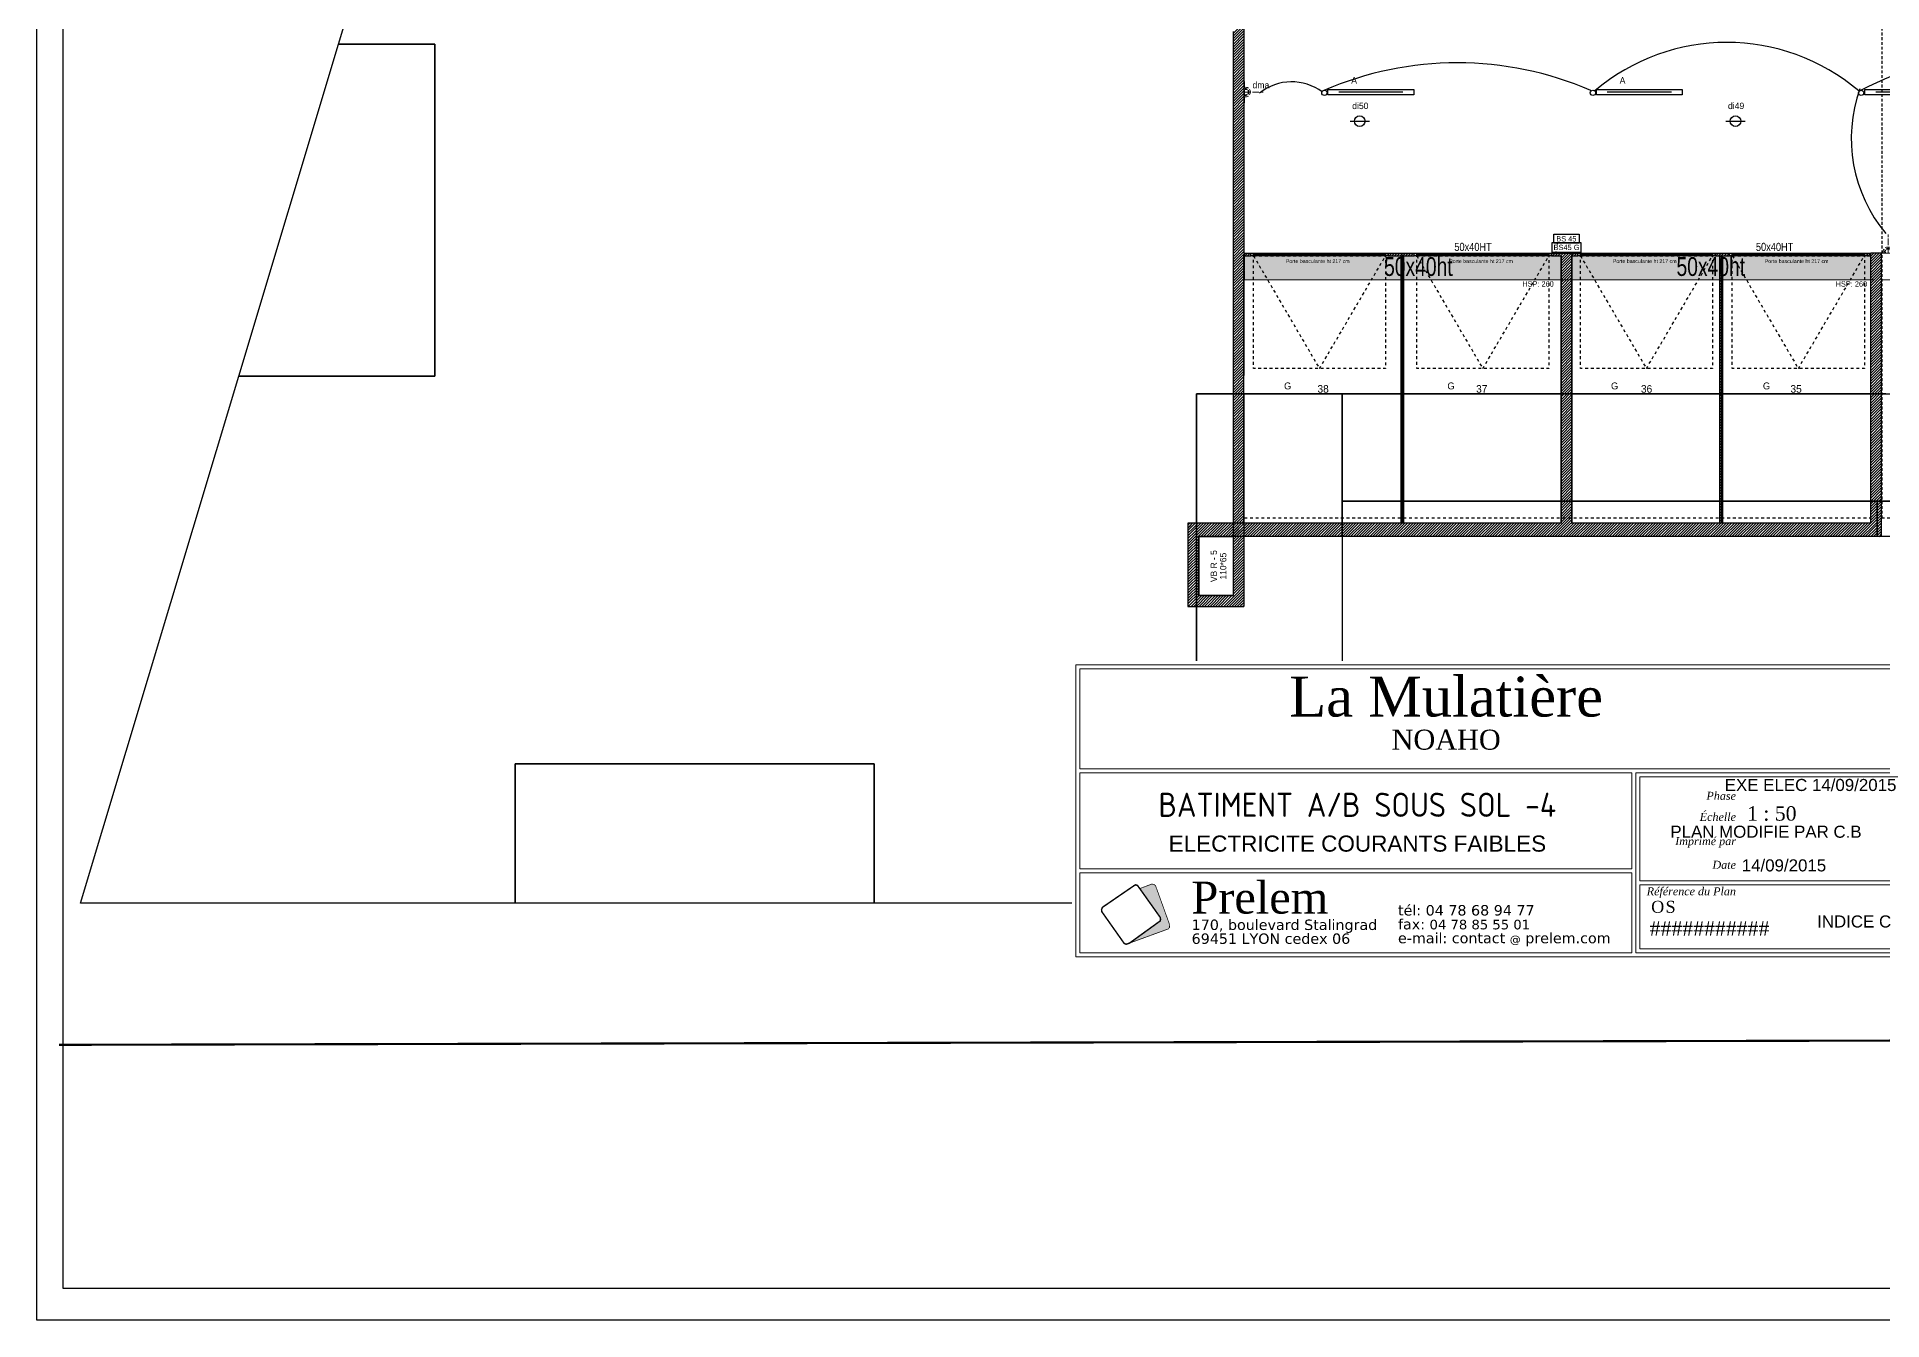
# Model space of a CAD drawing. Header units: centimetres. Extents: x -58072 to 12532, y -30603 to 6224.
# Drawn here: x 2772 to 6209, y 1792 to 4182 of the extents above; entities that cross this region are included whole.
import ezdxf
from ezdxf.enums import TextEntityAlignment as Align

# ---------------------------------------------------------------- set-up
doc = ezdxf.new("R2010")
doc.units = ezdxf.units.CM
for name, pattern in [('ACAD_ISO02W100', [15, 12, -3]), ('Style de ligne -1', [0.41664, 0.20828, -0.20836]), ('Style de ligne -11', [0.347222, 0.20828, -0.138942]), ('VW-01', [0.41656, 0.20828, -0.20828])]:
    doc.linetypes.add(name, pattern=pattern)
for name, color, linetype in [('01_poch_BN', 9, 'Continuous'), ('01_texte', 252, 'Continuous'), ('B GÈnÈral_Hatch', 252, 'Continuous'), ('B Général', 252, 'Continuous'), ('C ANNOTATIONS-prestations', 252, 'Continuous'), ('C ANNOTATIONS-texte', 252, 'Continuous')]:
    doc.layers.add(name, color=color, linetype=linetype)
for name, color, linetype, lineweight in [('01_poutres', 252, 'Continuous', 20), ('01_texte_repere', 252, 'Continuous', 20), ('B BATI-structure', 252, 'VW-01', 18), ('prlm-ELEC-BT', 1, 'Continuous', 25), ('prlm-ELEC-CFO', 1, 'Continuous', 25), ('prlm-ELEC-SSI', 6, 'Continuous', 25), ('prlm-GAZ', 2, 'Continuous', 25), ('prlm-ZCARTOUCHE', 181, 'Continuous', 13)]:
    doc.layers.add(name, color=color, linetype=linetype, lineweight=lineweight)
doc.layers.add('prlm-ZEROPLOT', color=254, linetype='Continuous', plot=False)
doc.styles.add('Arial', font='arial.ttf', dxfattribs={"height": 12})
doc.styles.add('ARIAL NA', font='ARIALN.TTF')
doc.styles.add('CEDREP', font='GILC____.TTF')
doc.styles.add('Eurostile', font='Eurosti.TTF')
doc.styles.add('prlm-elec-cfo', font='comic.ttf', dxfattribs={"height": 12})
doc.styles.add('prlm-elec-ssi', font='comic.ttf', dxfattribs={"height": 12})
doc.styles.add('prlm-georgia', font='georgia.ttf', dxfattribs={"height": 1.8})
doc.styles.add('prlm-verdana', font='verdana.ttf', dxfattribs={"height": 0.9})
doc.styles.get("Standard").update_dxf_attribs({"font": 'isocp.shx', "height": 12})
pattern_1 = [(45, (0, 0), (2.4253472, -2.6458333), [])]

# ---------------------------------------------------------------- blocks, each defined once
blk = doc.blocks.new('A 60.Parking Spaces (2D)')
at = {"layer": 'B Général', "linetype": 'Continuous'}
for p, q in [((0, 0), (0, 500)), ((278.5, 0), (278.5, 500)), ((557, 0), (557, 500)), ((0, 0), (557, 0))]:
    blk.add_line(p, q, dxfattribs=at)
at = {"layer": 'B Général', "extrusion": (0, 0, -1), "char_height": 14.118, "attachment_point": 5, "text_direction": (-1, 0, 0), "line_spacing_factor": 0.894142, "style": 'Eurostile'}
for s, insert in [('35', (139.25, 250)), ('36', (417.75, 250))]:
    blk.add_mtext(s, dxfattribs=dict(at, insert=insert))
blk = doc.blocks.new('A 60.Parking Spaces (2D)-1')
at = {"layer": 'B Général', "linetype": 'Continuous'}
for p, q in [((0, 0), (0, 500)), ((295.5, 0), (295.5, 500)), ((591, 0), (591, 500)), ((0, 0), (591, 0))]:
    blk.add_line(p, q, dxfattribs=at)
at = {"layer": 'B Général', "extrusion": (0, 0, -1), "char_height": 14.118, "attachment_point": 5, "text_direction": (-1, 0, 0), "line_spacing_factor": 0.894142, "style": 'Eurostile'}
for s, insert in [('37', (147.75, 250)), ('38', (443.25, 250))]:
    blk.add_mtext(s, dxfattribs=dict(at, insert=insert))
blk = doc.blocks.new('A 60.Porte basculante ht200cm')
at = {"layer": 'B Général', "linetype": 'Style de ligne -1', "ltscale": 25.4}
for p, q in [((-123, -2.5), (0, -212.5)), ((0, -212.5), (123, -2.5))]:
    blk.add_line(p, q, dxfattribs=at)
at = {"layer": 'B Général', "linetype": 'Continuous', "flags": 128}
for points in [[(-128, 2.5), (128, 2.5), (128, -2.5), (-128, -2.5)], [(-123, 2.5), (123, 2.5), (123, -0.5), (-123, -0.5)]]:
    blk.add_lwpolyline(points, close=True, dxfattribs=at)
at = {"layer": 'B Général', "flags": 128}
for points in [[(-128, 2.5), (-123, 2.5), (-123, -2.5), (-128, -2.5)], [(123, 2.5), (128, 2.5), (128, -2.5), (123, -2.5)]]:
    blk.add_lwpolyline(points, close=True, dxfattribs=at)
at = {"layer": 'B Général', "linetype": 'Style de ligne -1', "ltscale": 25.4, "flags": 128}
blk.add_lwpolyline([(-123, -2.5), (123, -2.5), (123, -212.5), (-123, -212.5)], close=True, dxfattribs=at)
at = {"layer": 'B Général', "insert": (-66, -238.4), "char_height": 12.9, "attachment_point": 1, "line_spacing_factor": 0.894142, "style": 'Eurostile'}
blk.add_mtext('G', dxfattribs=at)
at = {"layer": 'C ANNOTATIONS-prestations', "insert": (-62.6, -9), "char_height": 7.059, "attachment_point": 1, "line_spacing_factor": 0.894142, "style": 'Eurostile'}
blk.add_mtext('Porte basculante ht 217 cm', dxfattribs=at)
blk = doc.blocks.new('A 60.Groupe-2-1')
at = {"layer": 'B GÈnÈral_Hatch', "linetype": 'Continuous'}
blk.add_hatch(color=250, dxfattribs=at).paths.add_polyline_path([(6553.1, 4166), (6551.9, 4160.9), (6550.4, 4165.9)])
at = {"layer": 'B Général', "linetype": 'Continuous', "flags": 128}
blk.add_lwpolyline([(6553.1, 4166), (6551.9, 4160.9), (6550.4, 4165.9)], close=True, dxfattribs=at)
at = {"layer": 'B Général', "linetype": 'VW-01', "ltscale": 25.4}
for points, knots in [([(5938.1, 5376.8), (6020, 5380.3), (6101.9, 5383.9), (6108, 5383.4), (6114.2, 5382.9), (6558.3, 5347.1), (6619.9, 4914.9), (6620.6, 4910), (6621.3, 4905), (6636.6, 4535), (6651.9, 4165.1)], [0, 0, 0, 1, 1, 2, 2, 3, 3, 4, 4, 5, 5, 5]), ([(5942.5, 5276.9), (6021.2, 5280.3), (6100, 5283.7), (6103.1, 5283.4), (6106.2, 5283.2), (6470.6, 5253.9), (6520.9, 4900.8), (6521.2, 4898.3), (6521.6, 4895.8), (6536.8, 4528.4), (6551.9, 4160.9)], [0, 0, 0, 1, 1, 2, 2, 3, 3, 4, 4, 5, 5, 5]), ([(5946.8, 5177), (6022.5, 5180.2), (6098.1, 5183.5), (6382.8, 5160.6), (6421.9, 4886.7), (6437, 4521.8), (6452, 4156.8)], [0, 0, 0, 1, 1, 2, 2, 3, 3, 3])]:
    blk.add_open_spline(points, degree=2, knots=knots, dxfattribs=at)
blk = doc.blocks.new('A 60.Groupe-6-1')
at = {"layer": 'B Général', "linetype": 'Style de ligne -11', "ltscale": 25.4}
blk.add_line((-1456.9, -1173.9), (-1456.9, 946.1), dxfattribs=at)
at = {"layer": 'B Général', "linetype": 'Style de ligne -11', "ltscale": 25.4, "flags": 128}
for points in [[(-1416.9, 876.8), (-1492.9, 1008.4), (-1532.9, 968.4)], [(-1496.9, 876.8), (-1420.9, 1008.4), (-1380.9, 968.4)]]:
    blk.add_lwpolyline(points, dxfattribs=at)
at = {"layer": 'B Général', "insert": (-1482.8, 1083.5), "char_height": 30.3, "attachment_point": 1, "line_spacing_factor": 0.959385, "style": 'Arial'}
blk.add_mtext('JD', dxfattribs=at)
blk = doc.blocks.new('B 60.Groupe-43-1')
at = {"layer": 'B Général', "linetype": 'Style de ligne -11', "ltscale": 25.4}
blk.add_line((-1456.9, -1173.9), (-1456.9, 946.1), dxfattribs=at)
at = {"layer": 'B Général', "linetype": 'Style de ligne -11', "ltscale": 25.4, "flags": 128}
for points in [[(-1416.9, 876.8), (-1492.9, 1008.4), (-1532.9, 968.4)], [(-1496.9, 876.8), (-1420.9, 1008.4), (-1380.9, 968.4)]]:
    blk.add_lwpolyline(points, dxfattribs=at)
at = {"layer": 'B Général', "insert": (-1482.8, 1083.5), "char_height": 30.32, "attachment_point": 1, "line_spacing_factor": 0.958949, "style": 'Arial'}
blk.add_mtext('JD', dxfattribs=at)
blk = doc.blocks.new('xi.lumA')
at = {"layer": 'prlm-ELEC-CFO', "color": 0, "linetype": 'ByBlock', "lineweight": -2, "ltscale": 50}
blk.add_lwpolyline([(-80, -5), (-80, 5), (80, 5), (80, -5)], close=True, dxfattribs=at)
at = {"layer": 'prlm-ELEC-CFO', "color": 0, "linetype": 'ByBlock', "lineweight": 5, "ltscale": 50, "const_width": 2.6}
blk.add_lwpolyline([(-60, 0), (60, 0), (60, 0)], dxfattribs=at)
blk = doc.blocks.new('xi.dma')
at = {"layer": 'prlm-ELEC-CFO', "color": 0, "linetype": 'ACAD_ISO02W100', "lineweight": 5, "flags": 128}
for points in [[(0, 0), (0, 35)], [(-20, 0), (20, 0)]]:
    blk.add_lwpolyline(points, dxfattribs=at)
at = {"layer": 'prlm-ELEC-CFO', "color": 0, "linetype": 'ByBlock', "lineweight": 5}
for radius, start, end in [(9, 145, 191.803), (6.5, 145, 199.0387), (9, 55, 125), (5, 145, 207.3745), (6.5, 55, 125), (5, 55, 125), (5, 332.6255, 35), (6.5, 340.9613, 35), (9, 348.197, 35)]:
    blk.add_arc((0, 2.4), radius, start, end, dxfattribs=at)
blk = doc.blocks.new('xi.bs45')
at = {"layer": 'prlm-ELEC-SSI', "color": 0, "linetype": 'ByBlock', "lineweight": -2}
blk.add_lwpolyline([(-23.5, 17), (23.5, 17), (23.5, 0), (-23.5, 0)], close=True, dxfattribs=at)
at = {"layer": 'prlm-ZEROPLOT', "color": 254, "linetype": 'ByBlock', "lineweight": -2}
blk.add_lwpolyline([(-17, -2), (-17, 2)], dxfattribs=at)
at = {"layer": 'prlm-ELEC-SSI', "color": 0, "linetype": 'ByBlock', "lineweight": -2, "insert": (-0.2, 8.4), "char_height": 10, "width": 43.769, "attachment_point": 5, "style": 'prlm-elec-cfo', "bg_fill": 3, "box_fill_scale": 1, "bg_fill_color": 256, "bg_fill_transparency": 0}
blk.add_mtext('BS 45', dxfattribs=at)
blk = doc.blocks.new('xi.bs45g')
at = {"layer": 'prlm-ELEC-SSI', "color": 0, "linetype": 'ByBlock', "lineweight": -2}
blk.add_lwpolyline([(-26.5, 19), (26.5, 19), (26.5, 0), (-26.5, 0)], close=True, dxfattribs=at)
at = {"layer": 'prlm-ZEROPLOT', "color": 254, "linetype": 'ByBlock', "lineweight": -2}
blk.add_lwpolyline([(-19, -2), (-19, 2)], dxfattribs=at)
at = {"layer": 'prlm-ELEC-SSI', "color": 0, "linetype": 'ByBlock', "lineweight": -2, "insert": (0.1, 9.5), "char_height": 10, "width": 49.661, "attachment_point": 5, "style": 'prlm-elec-cfo', "bg_fill": 3, "box_fill_scale": 1, "bg_fill_color": 256, "bg_fill_transparency": 0}
blk.add_mtext('BS45 G', dxfattribs=at)
blk = doc.blocks.new('xi.DI')
at = {"layer": 'prlm-ELEC-SSI', "color": 0, "linetype": 'ByBlock', "lineweight": -2, "flags": 128}
blk.add_lwpolyline([(-18, 0), (18, 0)], dxfattribs=at)
at = {"layer": 'prlm-ELEC-SSI', "color": 0, "linetype": 'ByBlock', "lineweight": -2}
blk.add_circle((0, 0), 10, dxfattribs=at)
blk = doc.blocks.new('cartouche_BET')
at = {"layer": 'prlm-ZCARTOUCHE'}
blk.add_hatch(color=0, dxfattribs=at).paths.add_polyline_path([(10.04, 4.46), (10.1, 4.2), (10.05, 4), (6.22, 1.23), (11.06, 3), (11.21, 3.19), (11.22, 3.55), (9.47, 8.4), (9.27, 8.56), (9, 8.61), (7.57, 8.07), (7.5, 8.04)])
at = {"layer": 'prlm-ZCARTOUCHE', "color": 0}
blk.add_lwpolyline([(0, 10), (0, 0), (69, 0), (69, 10)], close=True, dxfattribs=at)
for points, const_width in [([(6.81, 8.43), (2.83, 5.7), (2.72, 5.42), (2.76, 5.14), (5.55, 1.19), (5.8, 1.08), (6.22, 1.23), (10.05, 4), (10.1, 4.2), (10.04, 4.46), (7.22, 8.43), (6.98, 8.51), (6.81, 8.43)], 0.18), ([(6.22, 1.23), (11.06, 3), (11.21, 3.19), (11.22, 3.55), (9.47, 8.4), (9.27, 8.56), (9, 8.61), (7.57, 8.07), (7.5, 8.04)], 0.09)]:
    blk.add_lwpolyline(points, dxfattribs=dict(at, const_width=const_width))
at = {"layer": 'prlm-ZCARTOUCHE', "color": 0, "attachment_point": 4, "line_spacing_factor": 0.8, "style": 'prlm-verdana'}
for s, insert, char_height, width in [('{\\fGeorgia|b0|i0|c0|p18;Prelem}', (13.95, 6.89), 4, 47.6343), ('tél: 04 78 68 94 77\\Pfax: {\\H0.92308x;04 78 85 55 01}   \\Pe-mail: contact {\\H0.7692x;@} prelem.com', (39.77, 3.41), 1.3, 31.0691), ('170, boulevard Stalingrad   ^J69451 LYON cedex 06', (13.98, 2.64), 1.3, 47.6343)]:
    blk.add_mtext(s, dxfattribs=dict(at, insert=insert, char_height=char_height, width=width))
blk = doc.blocks.new('$CTfon')
at = {"color": 0}
blk.add_wipeout([(-104.48, 36.98), (0.47, 36.98), (0.47, -0.48), (-104.48, -0.48)], dxfattribs=at).dxf.layer = 'prlm-ZCARTOUCHE'
at = {"layer": 'prlm-ZCARTOUCHE', "color": 0}
for points in [[(-104, 36.5), (0, 36.5), (0, 0), (-104, 0)], [(-103.5, 36), (-0.5, 36), (-0.5, 23.5), (-103.5, 23.5)], [(-103.5, 23), (-34.5, 23), (-34.5, 11), (-103.5, 11)], [(-34, 23), (-0.5, 23), (-0.5, 0.5), (-34, 0.5)], [(-1, 9.5), (-33.5, 9.5), (-33.5, 22.5), (-1, 22.5)], [(-1, 1), (-33.5, 1), (-33.5, 9), (-1, 9)]]:
    blk.add_lwpolyline(points, close=True, dxfattribs=at)
blk.add_blockref('cartouche_BET', (-103.5, 0.5), dxfattribs=at)
at = {"layer": 'prlm-ZCARTOUCHE', "color": 0, "linetype": 'ByBlock', "ltscale": 20, "char_height": 1, "attachment_point": 6}
for s, insert, width in [('{\\fGeorgia|b0|i1|c0|p18;Phase}', (-21.49, 20.13), 11), ('{\\fGeorgia|b0|i1|c0|p18;Échelle}', (-21.49, 17.5), 11), ('{\\fGeorgia|b0|i1|c0|p18;Imprimé par}', (-21.49, 14.31), 11), ('{\\fGeorgia|b0|i1|c0|p18;Date}', (-21.49, 11.51), 11), ('{\\fGeorgia|b0|i1|c0|p18;Référence du Plan}', (-21.49, 8.04), 12.8598)]:
    blk.add_mtext(s, dxfattribs=dict(at, insert=insert, width=width))
blk = doc.blocks.new('$CTaff')
at = {"layer": 'prlm-ZCARTOUCHE', "color": 0, "linetype": 'ByBlock', "lineweight": -2, "style": 'prlm-georgia', "flags": 8}
blk.add_attdef('CTAFF', text='', height=5, dxfattribs=at).set_placement((-52.46, 32.05), align=Align.MIDDLE_CENTER)
blk = doc.blocks.new('$CTcli')
at = {"layer": 'prlm-ZCARTOUCHE', "color": 0, "linetype": 'ByBlock', "lineweight": -2, "style": 'prlm-georgia', "flags": 8}
blk.add_attdef('CTCLI', text='', height=2.5, dxfattribs=at).set_placement((-52.46, 26.66), align=Align.MIDDLE_CENTER)
blk = doc.blocks.new('$CTsca')
at = {"layer": 'prlm-ZCARTOUCHE', "color": 0, "style": 'prlm-georgia', "flags": 8}
blk.add_attdef('CTSCA', (-18.77, 17.04), '', height=1.8, dxfattribs=at)

msp = doc.modelspace()

# ---------------------------------------------------------------- hatches: boundary and pattern name
at = {"layer": '01_poch_BN'}
h = msp.add_hatch(color=256, dxfattribs=at)
h.dxf.hatch_style = 1
h.paths.add_polyline_path([(5610.971, 3779.269), (5019.971, 3779.269), (5019.971, 3729.269), (5610.971, 3729.269)])
h = msp.add_hatch(color=256, dxfattribs=at)
h.dxf.hatch_style = 1
h.paths.add_polyline_path([(6187.971, 3779.267), (5630.971, 3779.269), (5630.971, 3729.269), (6187.971, 3729.267)])
at = {"layer": 'B GÈnÈral_Hatch', "linetype": 'Continuous'}
h = msp.add_hatch(dxfattribs=at)
h.set_pattern_fill('50_BETON', color=256, style=0, pattern_type=2)
h.set_pattern_definition(pattern_1)
h.paths.add_polyline_path([(4999.962, 3141.389), (5019.962, 3121.389), (5019.962, 4210.427), (4999.962, 4192.427)])
h = msp.add_hatch(dxfattribs=at)
h.set_pattern_fill('50_BETON', color=256, style=0, pattern_type=2)
h.set_pattern_definition(pattern_1)
h.paths.add_polyline_path([(5032.965, 3779.389), (5019.962, 3779.389), (5019.962, 3774.389), (5032.965, 3774.389)])
h = msp.add_hatch(dxfattribs=at)
h.set_pattern_fill('50_BETON', color=256, style=0, pattern_type=2)
h.set_pattern_definition(pattern_1)
h.paths.add_polyline_path([(5288.965, 3779.389), (5288.965, 3774.389), (5337.2, 3774.389), (5337.2, 3779.389)])
h = msp.add_hatch(dxfattribs=at)
h.set_pattern_fill('50_BETON', color=256, style=0, pattern_type=2)
h.set_pattern_definition(pattern_1)
h.paths.add_polyline_path([(5317.465, 3276.389), (5317.465, 3774.389), (5312.465, 3774.389), (5312.465, 3276.389)])
h = msp.add_hatch(dxfattribs=at)
h.set_pattern_fill('50_BETON', color=256, style=0, pattern_type=2)
h.set_pattern_definition(pattern_1)
h.paths.add_polyline_path([(5610.965, 3774.389), (5630.965, 3779.389), (5593.2, 3779.389), (5593.2, 3774.389)])
h = msp.add_hatch(dxfattribs=at)
h.set_pattern_fill('50_BETON', color=256, style=0, pattern_type=2)
h.set_pattern_definition(pattern_1)
h.paths.add_polyline_path([(5630.965, 3276.389), (5630.965, 3779.389), (5610.965, 3774.389), (5610.965, 3276.389)])
h = msp.add_hatch(dxfattribs=at)
h.set_pattern_fill('50_BETON', color=256, style=0, pattern_type=2)
h.set_pattern_definition(pattern_1)
h.paths.add_polyline_path([(5630.965, 3779.389), (5630.965, 3774.389), (5641.965, 3774.389), (5641.965, 3779.389)])
h = msp.add_hatch(dxfattribs=at)
h.set_pattern_fill('50_BETON', color=256, style=0, pattern_type=2)
h.set_pattern_definition(pattern_1)
h.paths.add_polyline_path([(5897.965, 3779.389), (5897.965, 3774.389), (5924.888, 3774.389), (5924.888, 3779.389)])
h = msp.add_hatch(dxfattribs=at)
h.set_pattern_fill('50_BETON', color=256, style=0, pattern_type=2)
h.set_pattern_definition(pattern_1)
h.paths.add_polyline_path([(5911.926, 3774.389), (5906.926, 3774.389), (5906.926, 3276.427), (5911.926, 3276.427)])
h = msp.add_hatch(dxfattribs=at)
h.set_pattern_fill('50_BETON', color=256, style=0, pattern_type=2)
h.set_pattern_definition(pattern_1)
h.paths.add_polyline_path([(6180.888, 3779.389), (6180.888, 3774.389), (6187.888, 3774.389), (6187.888, 3779.389)])
h = msp.add_hatch(dxfattribs=at)
h.set_pattern_fill('50_BETON', color=256, style=0, pattern_type=2)
h.set_pattern_definition(pattern_1)
h.paths.add_polyline_path([(6187.888, 3779.389), (6187.888, 3276.389), (6207.888, 3251.389), (6207.888, 3779.389)])
h = msp.add_hatch(dxfattribs=at)
h.set_pattern_fill('50_BETON', color=256, style=0, pattern_type=2)
h.set_pattern_definition(pattern_1)
h.paths.add_polyline_path([(4915.966, 3276.389), (4935.966, 3251.389), (6207.888, 3251.389), (6187.888, 3276.389)])
h = msp.add_hatch(dxfattribs=at)
h.set_pattern_fill('50_BETON', color=256, style=0, pattern_type=2)
h.set_pattern_definition(pattern_1)
h.paths.add_polyline_path([(4915.966, 3121.389), (4935.966, 3141.389), (4935.966, 3251.389), (4915.966, 3276.389)])
h = msp.add_hatch(dxfattribs=at)
h.set_pattern_fill('50_BETON', color=256, style=0, pattern_type=2)
h.set_pattern_definition(pattern_1)
h.paths.add_polyline_path([(5019.962, 3121.389), (4999.962, 3141.389), (4935.966, 3141.389), (4915.966, 3121.389)])

# ---------------------------------------------------------------- linework, layer by layer
at = {"layer": '01_poutres', "color": 0}
for points in [[(7071.944, 3779.552), (5027.021, 3779.568)], [(5617.019, 3729.541), (5027.021, 3729.541)], [(6194.012, 3729.541), (5637.019, 3729.541)]]:
    msp.add_lwpolyline(points, dxfattribs=at)
at = {"layer": 'B BATI-structure', "flags": 128}
for points in [[(6187.888, 3729.37), (5020.968, 3729.37), (5020.968, 3779.37), (6187.888, 3779.37)], [(6207.888, 3729.37), (7056.484, 3729.37), (7056.484, 3779.37), (6207.888, 3779.37)]]:
    msp.add_lwpolyline(points, dxfattribs=at)
at = {"layer": 'B Général', "linetype": 'Continuous', "lineweight": 18}
for p, q in [((5019.962, 4210.427), (5019.962, 3779.389)), ((4999.962, 4192.427), (4999.962, 3141.389)), ((5019.962, 3779.389), (5032.965, 3779.389)), ((5019.962, 3774.389), (5019.962, 3121.389)), ((5019.962, 3774.389), (5032.965, 3774.389)), ((5288.965, 3779.389), (5337.2, 3779.389)), ((5288.965, 3774.389), (5312.465, 3774.389)), ((5312.465, 3774.389), (5312.465, 3276.389)), ((5317.465, 3774.389), (5317.465, 3276.389)), ((5317.465, 3774.389), (5337.2, 3774.389)), ((5593.2, 3779.389), (5630.965, 3779.389)), ((5593.2, 3774.389), (5610.965, 3774.389)), ((5610.965, 3774.389), (5610.965, 3276.389)), ((5630.965, 3779.389), (5630.965, 3276.389)), ((5630.965, 3779.389), (5641.965, 3779.389)), ((5630.965, 3774.389), (5641.965, 3774.389)), ((5897.965, 3779.389), (5924.888, 3779.389)), ((5897.965, 3774.389), (5924.888, 3774.389)), ((5906.926, 3276.427), (5906.926, 3774.389)), ((5911.926, 3276.427), (5911.926, 3774.389)), ((6180.888, 3779.389), (6187.888, 3779.389)), ((6180.888, 3774.389), (6187.888, 3774.389)), ((6187.888, 3276.389), (6187.888, 3779.389)), ((6207.888, 3251.389), (6207.888, 3779.389)), ((5312.465, 3276.389), (4915.966, 3276.389)), ((4915.966, 3276.389), (4915.966, 3121.389)), ((5610.965, 3276.389), (5317.465, 3276.389)), ((6187.888, 3276.389), (5630.965, 3276.389)), ((6207.888, 3251.389), (4935.966, 3251.389)), ((4935.966, 3251.389), (4935.966, 3141.389)), ((4935.966, 3141.389), (4999.962, 3141.389)), ((4915.966, 3121.389), (5019.962, 3121.389))]:
    msp.add_line(p, q, dxfattribs=at)
at = {"layer": 'B Général', "linetype": 'Continuous'}
for p, q in [((5019.962, 4210.427), (5019.962, 3779.389)), ((4999.962, 4192.427), (4999.962, 3141.389)), ((5019.962, 3779.389), (5032.965, 3779.389)), ((5019.962, 3774.389), (5019.962, 3551.389)), ((5019.962, 3774.389), (5032.965, 3774.389)), ((5032.965, 3774.389), (5032.965, 3779.389)), ((5288.965, 3779.389), (5337.2, 3779.389)), ((5288.965, 3774.389), (5288.965, 3779.389)), ((5288.965, 3774.389), (5312.465, 3774.389)), ((5312.465, 3774.389), (5312.465, 3276.389)), ((5317.465, 3774.389), (5317.465, 3276.389)), ((5317.465, 3774.389), (5337.2, 3774.389)), ((5337.2, 3774.389), (5337.2, 3779.389)), ((5593.2, 3779.389), (5630.965, 3779.389)), ((5593.2, 3774.389), (5593.2, 3779.389)), ((5593.2, 3774.389), (5610.965, 3774.389)), ((5610.965, 3774.389), (5610.965, 3276.389)), ((5630.965, 3779.389), (5630.965, 3276.389)), ((5630.965, 3779.389), (5641.965, 3779.389)), ((5630.965, 3774.389), (5641.965, 3774.389)), ((5641.965, 3774.389), (5641.965, 3779.389)), ((5897.965, 3779.389), (5924.888, 3779.389)), ((5897.965, 3774.389), (5897.965, 3779.389)), ((5897.965, 3774.389), (5924.888, 3774.389)), ((5906.926, 3276.427), (5906.926, 3774.389)), ((5911.926, 3276.427), (5911.926, 3774.389)), ((5924.888, 3774.389), (5924.888, 3779.389)), ((6180.888, 3779.389), (6187.888, 3779.389)), ((6180.888, 3774.389), (6180.888, 3779.389)), ((6180.888, 3774.389), (6187.888, 3774.389)), ((6207.888, 3779.389), (6187.888, 3779.389)), ((6187.888, 3276.389), (6187.888, 3779.389)), ((6207.888, 3251.389), (6207.888, 3779.389)), ((5019.962, 3517.389), (5019.962, 3121.389)), ((5312.465, 3276.389), (4915.966, 3276.389)), ((4915.966, 3276.389), (4915.966, 3121.389)), ((5610.965, 3276.389), (5317.465, 3276.389)), ((6187.888, 3276.389), (5630.965, 3276.389)), ((6207.888, 3251.389), (4935.966, 3251.389)), ((4935.966, 3251.389), (4935.966, 3141.389)), ((4935.966, 3141.389), (4999.962, 3141.389)), ((4915.966, 3121.389), (5019.962, 3121.389))]:
    msp.add_line(p, q, dxfattribs=at)
at = {"layer": 'B Général', "linetype": 'VW-01', "ltscale": 25.4}
for p, q in [((5020.962, 3286.389), (6187.888, 3286.389)), ((6207.888, 3286.389), (7056.484, 3286.389))]:
    msp.add_line(p, q, dxfattribs=at)
at = {"layer": 'B Général', "linetype": 'Continuous', "flags": 128}
msp.add_lwpolyline([(4935.966, 3251.389), (4999.962, 3251.389), (4999.962, 3141.389), (4935.966, 3141.389)], close=True, dxfattribs=at)
at = {"layer": 'prlm-ELEC-BT'}
msp.add_arc((6414.211, 3621.148), 522.395, 61.320727, 117.999131, dxfattribs=at)
at = {"layer": 'prlm-ELEC-CFO', "ltscale": 25}
for centre in [(5170.085, 4077.962), (5670.264, 4077.962), (6169.906, 4077.891)]:
    msp.add_circle(centre, 4.907, dxfattribs=at)
at = {"layer": 'prlm-ELEC-CFO', "lineweight": 25}
msp.add_arc((6428.577, 3993.164), 277.068, 160.616849, 219.768492, dxfattribs=at)
at = {"layer": 'prlm-GAZ', "ltscale": 0.8, "const_width": 4}
msp.add_lwpolyline([(2812.976, 2304.706), (6460.168, 2313.199), (7232.183, 2976.973), (7662.663, 2976.973), (7790.514, 2909.886), (8085.32, 2043.919), (8134.686, 2007.284), (9143.651, 2010.985), (9180.94, 2048.275), (9180.94, 2348.491)], dxfattribs=at)
at = {"layer": 'prlm-ZEROPLOT', "ltscale": 25}
msp.add_lwpolyline([(6215.888, 3517.389), (4931.965, 3517.389), (4931.965, 2568.403), (4331.442, 2568.403), (4331.442, 2828.226), (3662.92, 2828.226), (3662.92, 2568.403), (2853.201, 2568.403), (3148.106, 3550.389), (3512.92, 3550.389), (3512.92, 4168.613), (3333.483, 4168.389), (3421.864, 4462.818)], dxfattribs=at)
at = {"layer": 'prlm-ZEROPLOT'}
for points in [[(3147.972, 3550.389), (3333.483, 4168.389), (3512.92, 4168.613), (3512.92, 3550.389)], [(4931.965, 3517.389), (5203.041, 3517.389), (5203.041, 2568.403), (4931.965, 2568.403)], [(7638.484, 3317.639), (5203.041, 3317.639), (5203.041, 3517.389), (7638.484, 3517.389)], [(6199.948, 3251.389), (5203.041, 3251.389), (5203.041, 3317.389), (6199.948, 3317.389)], [(7626.484, 3251.389), (6199.948, 3251.389), (6199.948, 3317.639), (7626.484, 3317.639)], [(3662.92, 2828.226), (4331.442, 2828.226), (4331.442, 2568.403), (3662.92, 2568.403)]]:
    msp.add_lwpolyline(points, close=True, dxfattribs=at)

# ---------------------------------------------------------------- block references
at = {"layer": 'B Général'}
for name, p in [('B 60.Groupe-43-1', (7665.813, 4459.319)), ('A 60.Groupe-6-1', (7665.813, 4459.319)), ('A 60.Groupe-2-1', (0, 0)), ('A 60.Porte basculante ht200cm', (5160.965, 3776.889)), ('A 60.Porte basculante ht200cm', (5465.2, 3776.889))]:
    msp.add_blockref(name, p, dxfattribs=at)
at = {"layer": 'B Général', "xscale": -1}
for name, p in [('A 60.Parking Spaces (2D)-1', (5610.965, 3276.389)), ('A 60.Parking Spaces (2D)', (6187.965, 3276.389))]:
    msp.add_blockref(name, p, dxfattribs=at)
at = {"layer": 'B Général', "rotation": 359.9999999974985}
for p in [(5769.965, 3776.889), (6052.888, 3776.889)]:
    msp.add_blockref('A 60.Porte basculante ht200cm', p, dxfattribs=at)
at = {"layer": 'prlm-ELEC-CFO', "rotation": 270}
msp.add_blockref('xi.dma', (5020.968, 4079.389), dxfattribs=at)
at = {"layer": 'prlm-ELEC-CFO'}
for name, p in [('xi.lumA', (5256.762, 4079.389)), ('xi.lumA', (5756.762, 4079.389)), ('xi.lumA', (6256.762, 4079.389)), ('xi.dma', (6219.888, 3779.389))]:
    msp.add_blockref(name, p, dxfattribs=at)

# ---------------------------------------------------------------- texts
at = {"layer": '01_texte', "style": 'ARIAL NA'}
for s, height, p in [('50x40HT', 15, (5446.936, 3779.007)), ('50x40HT', 15, (6008.72, 3779.007)), ('HSP: 260', 10, (5567.99, 3713.946)), ('HSP: 260', 10, (6151.708, 3713.944))]:
    msp.add_text(s, height=height, dxfattribs=at).set_placement(p, align=Align.BOTTOM_CENTER)
at = {"layer": '01_texte_repere', "color": 0, "char_height": 35, "width": 165.4962, "attachment_point": 8, "rotation": 360, "style": 'CEDREP'}
for insert in [(5345.166, 3736.418), (5889.79, 3736.418)]:
    msp.add_mtext('50x40ht ', dxfattribs=dict(at, insert=insert))
at = {"layer": 'C ANNOTATIONS-texte', "insert": (4958.136, 3196.389), "char_height": 11.765, "width": 110, "attachment_point": 2, "rotation": 90, "line_spacing_factor": 0.894142, "style": 'Eurostile'}
msp.add_mtext('VB R - 5\\P110*65', dxfattribs=at)

# ---------------------------------------------------------------- next in the draw order: block references
at = {"layer": 'prlm-ELEC-SSI'}
msp.add_blockref('xi.bs45', (5620.965, 3797.647), dxfattribs=at)
at = {"layer": 'prlm-ZCARTOUCHE', "xscale": 14.90296738853795, "yscale": 14.90296738853795, "zscale": 14.90296738853795}
msp.add_blockref('$CTfon', (6256.927, 2468.438), dxfattribs=at)

# ---------------------------------------------------------------- next in the draw order: texts
at = {"layer": 'prlm-ELEC-CFO', "lineweight": 20, "char_height": 12, "attachment_point": 2, "line_spacing_factor": 0.8, "style": 'prlm-elec-cfo', "bg_fill": 3, "box_fill_scale": 0.95, "bg_fill_color": 256, "bg_fill_transparency": 0}
for s, insert in [('dma', (5051.772, 4098.46)), ('A', (5225.424, 4107.186)), ('A', (5725.424, 4107.186))]:
    msp.add_mtext(s, dxfattribs=dict(at, insert=insert))
at = {"layer": 'prlm-ELEC-SSI', "lineweight": 20, "char_height": 12, "attachment_point": 2, "rotation": 0.001061, "line_spacing_factor": 0.8, "style": 'prlm-elec-ssi', "bg_fill": 3, "box_fill_scale": 0.95, "bg_fill_color": 256, "bg_fill_transparency": 0}
for s, insert in [('{di50}', (5237.011, 4059.677)), ('{di49}', (5937.011, 4059.677))]:
    msp.add_mtext(s, dxfattribs=dict(at, insert=insert))

# ---------------------------------------------------------------- next in the draw order: linework, layer by layer
at = {"layer": 'prlm-ELEC-BT'}
for centre, radius, start, end in [((5919.522, 3791.897), 379.974, 49.651807, 130.348193), ((5417.742, 3508.222), 625.67, 66.602098, 113.397902), ((5109.171, 4002.894), 95.581, 53.269246, 128.654808)]:
    msp.add_arc(centre, radius, start, end, dxfattribs=at)

# ---------------------------------------------------------------- next in the draw order: block references
at = {"layer": 'prlm-ELEC-SSI', "rotation": 0.001060557933219683}
for p in [(5235.862, 4025.234), (5935.862, 4025.234)]:
    msp.add_blockref('xi.DI', p, dxfattribs=at)
at = {"layer": 'prlm-ELEC-SSI'}
msp.add_blockref('xi.bs45g', (5620.965, 3780.471), dxfattribs=at)
at = {"layer": 'prlm-ZCARTOUCHE', "xscale": 14.90296738853795, "yscale": 14.90296738853795, "zscale": 14.90296738853795}
for name, p, values in [('$CTaff', (6178.719, 2475.831), {'CTAFF': 'La Mulatière'}), ('$CTcli', (6178.719, 2475.831), {'CTCLI': 'NOAHO'}), ('$CTsca', (6236.983, 2468.368), {'CTSCA': '1 : 50'})]:
    msp.add_blockref(name, p, dxfattribs=at).add_auto_attribs(values)

# ---------------------------------------------------------------- next in the draw order: texts
at = {"layer": 'prlm-ZCARTOUCHE', "color": 1, "lineweight": 30, "ltscale": 25, "style": 'Arial'}
for s, height, p in [('EXE ELEC 14/09/2015', 22.5, (5915.806, 2777.487)), ('ELECTRICITE COURANTS FAIBLES', 30, (4879.977, 2664.541))]:
    msp.add_text(s, height=height, dxfattribs=at).set_placement(p)
at = {"layer": 'prlm-ZCARTOUCHE', "lineweight": 30}
msp.add_text('BATIMENT A/B SOUS SOL -4', height=45, dxfattribs=at).set_placement((4861.033, 2729.347))
at = {"layer": 'prlm-ZCARTOUCHE', "color": 1, "ltscale": 25, "style": 'Arial'}
for s, p in [('PLAN MODIFIE PAR C.B', (5814.488, 2690.442)), ('14/09/2015', (5947.451, 2627.75)), ('INDICE C', (6087.884, 2523.263))]:
    msp.add_text(s, height=22.5, dxfattribs=at).set_placement(p)
at = {"layer": 'prlm-ZCARTOUCHE', "attachment_point": 1, "style": 'prlm-georgia'}
for s, insert, char_height in [('{\\T1.1;OS}', (5778.741, 2572.965), 22.3545), ('###########', (5775.986, 2534.611), 26.82534)]:
    msp.add_mtext(s, dxfattribs=dict(at, insert=insert, char_height=char_height))

# ---------------------------------------------------------------- next in the draw order: linework, layer by layer
at = {"layer": 'prlm-ZCARTOUCHE', "lineweight": 25}
for points in [[(2771.907, 5993.518), (12531.708, 5993.518), (12531.708, 1791.987), (2771.907, 1791.987)], [(2820.804, 5944.663), (12473.032, 5944.663), (12473.032, 1850.613), (2820.804, 1850.613)]]:
    msp.add_lwpolyline(points, close=True, dxfattribs=at)

doc.saveas('drawing.dxf')
